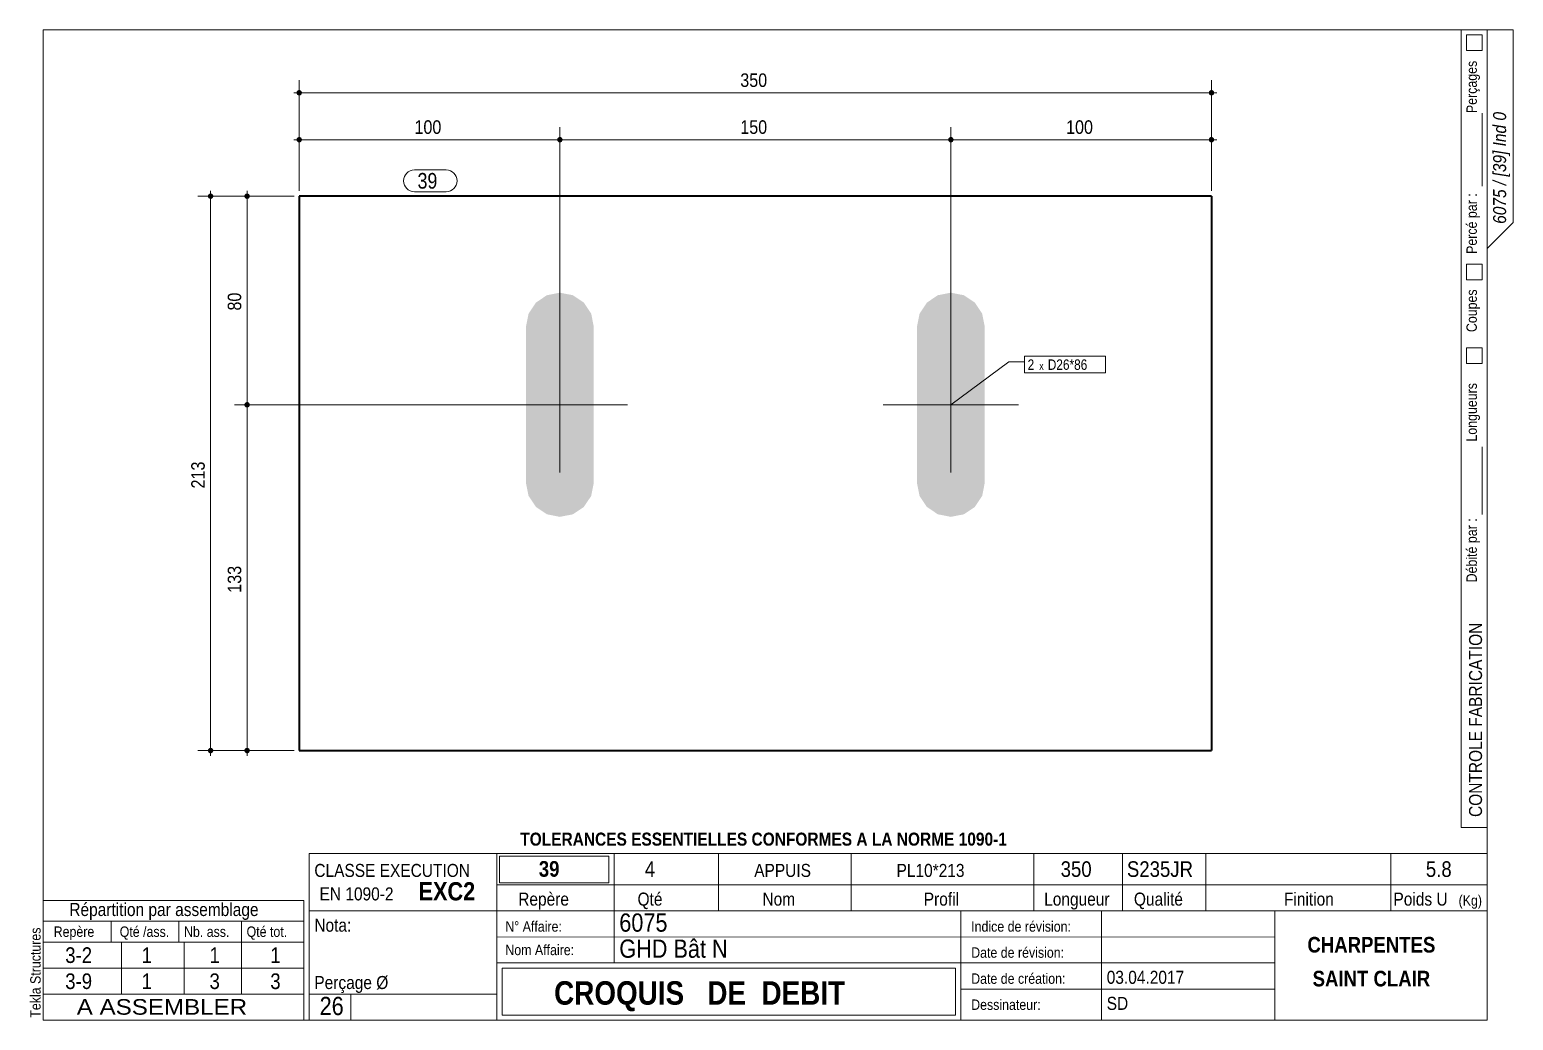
# Model space of a CAD drawing. Header units: millimetres. Extents: x 2 to 287, y 5 to 195.
import ezdxf

# ---------------------------------------------------------------- set-up
doc = ezdxf.new("R2010")
doc.units = ezdxf.units.MM
for name, color, linetype, lineweight in [('Autre type objet', 1, 'Continuous', 0), ('Boulon', 7, 'Continuous', 0), ('Cotation', 7, 'Continuous', 0), ('Désignation boulon', 3, 'Continuous', 0), ('Feuille dessin', 5, 'Continuous', 0), ('Piece', 2, 'Continuous', 0), ('Repère pièce', 3, 'Continuous', 0)]:
    doc.layers.add(name, color=color, linetype=linetype, lineweight=lineweight)
doc.styles.add('ARIAL', font='ARIAL.TTF')
doc.styles.add('ARIAL_BOLD', font='ARIALBD.TTF')
doc.styles.add('ARIAL_ITALIC', font='ARIALI.TTF')
doc.styles.add('ARIAL_NARROW', font='ARIAL.TTF')
doc.styles.add('COMIC_SANS_MS', font='COMIC.TTF')

# ---------------------------------------------------------------- blocks, each defined once
blk = doc.blocks.new('*A1')
at = {"layer": 'Boulon'}
for points in [[(106.59, 102.05), (104.1, 101.56), (101.61, 102.05), (99.51, 103.46), (98.1, 105.57), (97.6, 108.06), (97.6, 138.06), (98.1, 140.55), (99.51, 142.66), (101.61, 144.07), (104.1, 144.56), (106.59, 144.07), (108.7, 142.66), (110.11, 140.55), (110.6, 138.06), (110.6, 108.06), (110.11, 105.57), (108.7, 103.46)], [(181.59, 102.05), (179.1, 101.56), (176.61, 102.05), (174.51, 103.46), (173.1, 105.57), (172.6, 108.06), (172.6, 138.06), (173.1, 140.55), (174.51, 142.66), (176.61, 144.07), (179.1, 144.56), (181.59, 144.07), (183.7, 142.66), (185.11, 140.55), (185.6, 138.06), (185.6, 108.06), (185.11, 105.57), (183.7, 103.46)]]:
    blk.add_hatch(color=256, dxfattribs=at).paths.add_polyline_path(points, flags=17)
at = {"layer": 'Boulon', "linetype": 'Continuous', "lineweight": 0}
for p, q in [((104.1, 110.06), (104.1, 136.06)), ((179.1, 110.06), (179.1, 136.06)), ((91.1, 123.06), (117.1, 123.06)), ((166.1, 123.06), (192.1, 123.06))]:
    blk.add_line(p, q, dxfattribs=at)
blk = doc.blocks.new('*A2')
at = {"layer": 'Piece', "color": 2, "linetype": 'Continuous', "lineweight": 40}
for p, q in [((229.1, 163.062811), (54.1, 163.062811)), ((54.1, 163.062811), (54.1, 56.737189)), ((229.1, 163.062811), (229.1, 56.737189)), ((54.1, 56.737189), (229.1, 56.737189))]:
    blk.add_line(p, q, dxfattribs=at)
blk = doc.blocks.new('*A3')
at = {"layer": 'Feuille dessin', "linetype": 'Continuous', "lineweight": 0}
for p, q in [((282, 195), (5, 195)), ((5, 195), (5, 5)), ((282, 5), (282, 195)), ((5, 5), (282, 5))]:
    blk.add_line(p, q, dxfattribs=at)
at = {"layer": 'Feuille dessin', "style": 'ARIAL', "width": 0.85}
blk.add_text('Tekla Structures', height=2, rotation=90, dxfattribs=at).set_placement((4.5, 5.5))
blk = doc.blocks.new('*A4')
at = {"layer": 'Autre type objet', "linetype": 'Continuous', "lineweight": 0}
for p, q in [((56, 37), (92, 37)), ((56, 37), (56, 10)), ((92, 37), (92, 10)), ((56, 26), (92, 26)), ((56, 10), (92, 10)), ((56, 5), (56, 10)), ((64, 5), (64, 10)), ((56, 5), (64, 5))]:
    blk.add_line(p, q, dxfattribs=at)
at = {"layer": 'Autre type objet', "width": 0.85}
for s, height, style, p in [('CLASSE EXECUTION', 2.5, 'ARIAL', (57, 32.5)), ('EXC2', 3.5, 'ARIAL_BOLD', (77, 28)), ('EN 1090-2', 2.5, 'ARIAL', (58, 28)), ('Nota:', 2.5, 'ARIAL', (57, 22)), ('Perçage Ø', 2.5, 'ARIAL', (57, 11)), ('26', 3.5, 'ARIAL_NARROW', (58.014234, 6))]:
    blk.add_text(s, height=height, dxfattribs=dict(at, style=style)).set_placement(p)
blk = doc.blocks.new('*A5')
at = {"layer": 'Autre type objet', "linetype": 'Continuous', "lineweight": 0}
for p, q in [((5, 28), (55, 28)), ((5, 28), (5, 20)), ((55, 28), (55, 20)), ((5, 24), (55, 24)), ((18, 24), (18, 20)), ((31, 24), (31, 20)), ((43, 24), (43, 20)), ((5, 20), (55, 20)), ((5, 20), (5, 15)), ((20, 20), (20, 15)), ((32, 20), (32, 15)), ((43, 20), (43, 15)), ((55, 20), (55, 15)), ((5, 15), (55, 15)), ((5, 15), (5, 10)), ((20, 15), (20, 10)), ((32, 15), (32, 10)), ((43, 15), (43, 10)), ((55, 15), (55, 10)), ((5, 10), (55, 10))]:
    blk.add_line(p, q, dxfattribs=at)
at = {"layer": 'Autre type objet', "style": 'ARIAL', "width": 0.85}
for s, height, p in [('Répartition par assemblage', 2.5, (10, 25)), ('Repère', 2, (7, 21)), ('Qté /ass.', 2, (19.663086, 21)), ('Nb. ass.', 2, (32, 21)), ('Qté tot.', 2, (44, 21)), ('3-2', 3, (9.215576, 16)), ('1', 3, (23.885986, 16)), ('1', 3, (36.889404, 16)), ('1', 3, (48.551514, 16)), ('3-9', 3, (9.215576, 11)), ('1', 3, (23.885986, 11)), ('3', 3, (36.889404, 11)), ('3', 3, (48.551514, 11))]:
    blk.add_text(s, height=height, dxfattribs=at).set_placement(p)
blk = doc.blocks.new('*A6')
at = {"layer": 'Autre type objet', "linetype": 'Continuous', "lineweight": 0}
for p, q in [((277, 42), (277, 195)), ((277, 195), (287, 195)), ((278, 194), (278, 191)), ((281, 194), (278, 194)), ((281, 191), (281, 194)), ((282, 42), (282, 195)), ((287, 195), (287, 158)), ((278, 191), (281, 191)), ((281, 165), (281, 179)), ((287, 158), (282, 153)), ((278, 150), (278, 147)), ((281, 150), (278, 150)), ((281, 147), (281, 150)), ((278, 147), (281, 147)), ((278, 134), (278, 131)), ((281, 134), (278, 134)), ((281, 131), (281, 134)), ((278, 131), (281, 131)), ((281, 102), (281, 115)), ((277, 42), (282, 42))]:
    blk.add_line(p, q, dxfattribs=at)
at = {"layer": 'Autre type objet', "width": 0.85}
for s, height, style, p in [('Perçages', 2, 'ARIAL', (280, 179)), ('6075 / [39] Ind 0', 2.5, 'ARIAL_ITALIC', (285.619109, 157.760245)), ('Percé par :', 2, 'ARIAL', (280, 152)), ('Coupes', 2, 'ARIAL', (280, 137)), ('Longueurs', 2, 'ARIAL', (280, 116)), ('Débité par :', 2, 'ARIAL', (280, 89)), ('CONTROLE FABRICATION', 2.5, 'ARIAL', (281, 44))]:
    blk.add_text(s, height=height, rotation=90, dxfattribs=dict(at, style=style)).set_placement(p)
blk = doc.blocks.new('*A7')
at = {"layer": 'Autre type objet', "linetype": 'Continuous', "lineweight": 0}
for p, q in [((92, 37), (282, 37)), ((92, 37), (92, 31)), ((114.5, 31), (114.5, 37)), ((134.5, 31), (134.5, 37)), ((160, 31), (160, 37)), ((195, 31), (195, 37)), ((212, 31), (212, 37)), ((228, 31), (228, 37)), ((263.5, 31), (263.5, 37)), ((282, 31), (282, 37)), ((92.51953, 36.5), (113.5, 36.5)), ((92.51953, 31.394341), (92.51953, 36.5)), ((113.5, 36.5), (113.5, 31.394341)), ((113.5, 31.394341), (92.51953, 31.394341)), ((92, 31), (282, 31)), ((92, 31), (92, 5)), ((114.5, 16), (114.5, 31)), ((134.5, 26), (134.5, 31)), ((160, 26), (160, 31)), ((195, 26), (195, 31)), ((212, 26), (212, 31)), ((228, 26), (228, 31)), ((263.5, 26), (263.5, 31)), ((282, 5), (282, 31)), ((92, 26), (282, 26)), ((181, 26), (181, 5)), ((208, 26), (208, 5)), ((241.262466, 5), (241.262466, 26)), ((92, 21), (241.327069, 20.935451)), ((92, 16), (181, 16)), ((93, 15), (180, 15)), ((93, 6), (93, 15)), ((180, 15), (180, 6)), ((181, 16), (241.297815, 16.021151)), ((181, 11), (241.217807, 10.969512)), ((180, 6), (93, 6)), ((92, 5), (282, 5))]:
    blk.add_line(p, q, dxfattribs=at)
at = {"layer": 'Autre type objet', "width": 0.85}
for s, height, style, p in [('TOLERANCES ESSENTIELLES CONFORMES A LA NORME 1090-1', 2.5, 'ARIAL_BOLD', (96.5, 38.5)), ('39', 3, 'ARIAL_BOLD', (100.064045, 32.540141)), ('4', 3, 'ARIAL', (120.389893, 32.5)), ('APPUIS', 2.5, 'ARIAL', (141.382446, 32.5)), ('PL10*213', 2.5, 'ARIAL', (168.683716, 32.5)), ('350', 3, 'ARIAL', (200.165771, 32.5)), ('S235JR', 3, 'ARIAL', (212.880127, 32.5)), ('5.8', 3, 'ARIAL', (270.222412, 32.5)), ('Repère', 2.5, 'ARIAL', (96.112978, 27)), ('Qté', 2.5, 'ARIAL', (119, 27)), ('Nom', 2.5, 'ARIAL', (142.961426, 27)), ('Profil', 2.5, 'ARIAL', (173.903564, 27)), ('Longueur', 2.5, 'ARIAL', (197, 27)), ('Qualité', 2.5, 'ARIAL', (214.218018, 27)), ('Finition', 2.5, 'ARIAL', (243, 27)), ('Poids U', 2.5, 'ARIAL', (264, 27)), ('(Kg)', 2, 'ARIAL', (276.5, 27)), ('N° Affaire:', 2, 'ARIAL', (93.640566, 22)), ('6075', 3.5, 'ARIAL', (115.5, 22)), ('Indice de révision:', 2, 'ARIAL', (183, 22)), ('GHD Bât N', 3.5, 'ARIAL', (115.5, 17)), ('CHARPENTES', 3, 'ARIAL_BOLD', (247.5, 18)), ('Nom Affaire:', 2, 'ARIAL', (93.640566, 17.5)), ('Date de révision:', 2, 'ARIAL', (183, 17)), ('03.04.2017', 2.5, 'ARIAL', (209, 12)), ('SAINT CLAIR', 3, 'ARIAL_BOLD', (248.5, 11.5)), ('CROQUIS   DE  DEBIT', 4.5, 'ARIAL_BOLD', (103, 8)), ('Date de création:', 2, 'ARIAL', (183, 12)), ('Dessinateur:', 2, 'ARIAL', (183, 7)), ('SD', 2.5, 'ARIAL', (209, 7))]:
    blk.add_text(s, height=height, dxfattribs=dict(at, style=style)).set_placement(p)
blk = doc.blocks.new('*A8')
at = {"layer": 'Autre type objet', "linetype": 'Continuous', "lineweight": 0}
for p, q in [((5, 10), (55, 10)), ((5, 10), (5, 5)), ((55, 10), (55, 5)), ((5, 5), (55, 5))]:
    blk.add_line(p, q, dxfattribs=at)
at = {"layer": 'Autre type objet', "style": 'ARIAL', "width": 1.105}
blk.add_text('A ASSEMBLER', height=3, dxfattribs=at).set_placement((11.423651, 6.073465))
blk = doc.blocks.new('*A9')
at = {"layer": 'Cotation'}
for points in [[(54.07, 182.38), (54.05, 182.38), (54.02, 182.39), (54, 182.39), (53.97, 182.4), (53.95, 182.4), (53.92, 182.41), (53.9, 182.42), (53.88, 182.43), (53.85, 182.44), (53.83, 182.45), (53.81, 182.47), (53.79, 182.48), (53.77, 182.5), (53.75, 182.51), (53.73, 182.53), (53.71, 182.55), (53.7, 182.57), (53.68, 182.59), (53.67, 182.61), (53.65, 182.63), (53.64, 182.65), (53.63, 182.68), (53.62, 182.7), (53.61, 182.72), (53.6, 182.75), (53.6, 182.77), (53.59, 182.8), (53.59, 182.82), (53.58, 182.85), (53.58, 182.87), (53.58, 182.9), (53.58, 182.93), (53.58, 182.95), (53.59, 182.98), (53.59, 183), (53.6, 183.03), (53.6, 183.05), (53.61, 183.08), (53.62, 183.1), (53.63, 183.12), (53.64, 183.15), (53.65, 183.17), (53.67, 183.19), (53.68, 183.21), (53.7, 183.23), (53.71, 183.25), (53.73, 183.27), (53.75, 183.29), (53.77, 183.3), (53.79, 183.32), (53.81, 183.33), (53.83, 183.35), (53.85, 183.36), (53.88, 183.37), (53.9, 183.38), (53.92, 183.39), (53.95, 183.4), (53.97, 183.4), (54, 183.41), (54.02, 183.41), (54.05, 183.42), (54.07, 183.42), (54.1, 183.42), (54.13, 183.42), (54.15, 183.42), (54.18, 183.41), (54.2, 183.41), (54.23, 183.4), (54.25, 183.4), (54.28, 183.39), (54.3, 183.38), (54.32, 183.37), (54.35, 183.36), (54.37, 183.35), (54.39, 183.33), (54.41, 183.32), (54.43, 183.3), (54.45, 183.29), (54.47, 183.27), (54.49, 183.25), (54.5, 183.23), (54.52, 183.21), (54.53, 183.19), (54.55, 183.17), (54.56, 183.15), (54.57, 183.12), (54.58, 183.1), (54.59, 183.08), (54.6, 183.05), (54.6, 183.03), (54.61, 183), (54.61, 182.98), (54.62, 182.95), (54.62, 182.93), (54.62, 182.9), (54.62, 182.87), (54.62, 182.85), (54.61, 182.82), (54.61, 182.8), (54.6, 182.77), (54.6, 182.75), (54.59, 182.72), (54.58, 182.7), (54.57, 182.68), (54.56, 182.65), (54.55, 182.63), (54.53, 182.61), (54.52, 182.59), (54.5, 182.57), (54.49, 182.55), (54.47, 182.53), (54.45, 182.51), (54.43, 182.5), (54.41, 182.48), (54.39, 182.47), (54.37, 182.45), (54.35, 182.44), (54.32, 182.43), (54.3, 182.42), (54.28, 182.41), (54.25, 182.4), (54.23, 182.4), (54.2, 182.39), (54.18, 182.39), (54.15, 182.38), (54.13, 182.38), (54.1, 182.38)], [(229.07, 182.38), (229.05, 182.38), (229.02, 182.39), (229, 182.39), (228.97, 182.4), (228.95, 182.4), (228.92, 182.41), (228.9, 182.42), (228.88, 182.43), (228.85, 182.44), (228.83, 182.45), (228.81, 182.47), (228.79, 182.48), (228.77, 182.5), (228.75, 182.51), (228.73, 182.53), (228.71, 182.55), (228.7, 182.57), (228.68, 182.59), (228.67, 182.61), (228.65, 182.63), (228.64, 182.65), (228.63, 182.68), (228.62, 182.7), (228.61, 182.72), (228.6, 182.75), (228.6, 182.77), (228.59, 182.8), (228.59, 182.82), (228.58, 182.85), (228.58, 182.87), (228.58, 182.9), (228.58, 182.93), (228.58, 182.95), (228.59, 182.98), (228.59, 183), (228.6, 183.03), (228.6, 183.05), (228.61, 183.08), (228.62, 183.1), (228.63, 183.12), (228.64, 183.15), (228.65, 183.17), (228.67, 183.19), (228.68, 183.21), (228.7, 183.23), (228.71, 183.25), (228.73, 183.27), (228.75, 183.29), (228.77, 183.3), (228.79, 183.32), (228.81, 183.33), (228.83, 183.35), (228.85, 183.36), (228.88, 183.37), (228.9, 183.38), (228.92, 183.39), (228.95, 183.4), (228.97, 183.4), (229, 183.41), (229.02, 183.41), (229.05, 183.42), (229.07, 183.42), (229.1, 183.42), (229.13, 183.42), (229.15, 183.42), (229.18, 183.41), (229.2, 183.41), (229.23, 183.4), (229.25, 183.4), (229.28, 183.39), (229.3, 183.38), (229.32, 183.37), (229.35, 183.36), (229.37, 183.35), (229.39, 183.33), (229.41, 183.32), (229.43, 183.3), (229.45, 183.29), (229.47, 183.27), (229.49, 183.25), (229.5, 183.23), (229.52, 183.21), (229.53, 183.19), (229.55, 183.17), (229.56, 183.15), (229.57, 183.12), (229.58, 183.1), (229.59, 183.08), (229.6, 183.05), (229.6, 183.03), (229.61, 183), (229.61, 182.98), (229.62, 182.95), (229.62, 182.93), (229.62, 182.9), (229.62, 182.87), (229.62, 182.85), (229.61, 182.82), (229.61, 182.8), (229.6, 182.77), (229.6, 182.75), (229.59, 182.72), (229.58, 182.7), (229.57, 182.68), (229.56, 182.65), (229.55, 182.63), (229.53, 182.61), (229.52, 182.59), (229.5, 182.57), (229.49, 182.55), (229.47, 182.53), (229.45, 182.51), (229.43, 182.5), (229.41, 182.48), (229.39, 182.47), (229.37, 182.45), (229.35, 182.44), (229.32, 182.43), (229.3, 182.42), (229.28, 182.41), (229.25, 182.4), (229.23, 182.4), (229.2, 182.39), (229.18, 182.39), (229.15, 182.38), (229.13, 182.38), (229.1, 182.38)]]:
    blk.add_hatch(color=256, dxfattribs=at).paths.add_polyline_path(points, flags=17)
at = {"layer": 'Cotation', "linetype": 'Continuous', "lineweight": 0}
for p, q in [((54.1, 164.06), (54.1, 185.32)), ((229.1, 164.06), (229.1, 185.32)), ((55.14, 182.9), (53.06, 182.9)), ((54.1, 182.9), (53.06, 182.9)), ((54.1, 183.94), (54.1, 181.86)), ((54.1, 182.9), (229.1, 182.9)), ((230.14, 182.9), (228.06, 182.9)), ((229.1, 183.94), (229.1, 181.86)), ((229.1, 182.9), (230.14, 182.9))]:
    blk.add_line(p, q, dxfattribs=at)
at = {"layer": 'Cotation'}
for p in [(54.1, 182.9), (229.1, 182.9)]:
    blk.add_point(p, dxfattribs=at)
at = {"layer": 'Cotation', "style": 'ARIAL', "width": 0.85}
blk.add_text('350', height=2.6, dxfattribs=at).set_placement((138.71, 184.02))
blk = doc.blocks.new('*A10')
at = {"layer": 'Cotation'}
for points in [[(54.07, 173.38), (54.05, 173.38), (54.02, 173.39), (54, 173.39), (53.97, 173.4), (53.95, 173.4), (53.92, 173.41), (53.9, 173.42), (53.88, 173.43), (53.85, 173.44), (53.83, 173.45), (53.81, 173.47), (53.79, 173.48), (53.77, 173.5), (53.75, 173.51), (53.73, 173.53), (53.71, 173.55), (53.7, 173.57), (53.68, 173.59), (53.67, 173.61), (53.65, 173.63), (53.64, 173.65), (53.63, 173.68), (53.62, 173.7), (53.61, 173.72), (53.6, 173.75), (53.6, 173.77), (53.59, 173.8), (53.59, 173.82), (53.58, 173.85), (53.58, 173.87), (53.58, 173.9), (53.58, 173.93), (53.58, 173.95), (53.59, 173.98), (53.59, 174), (53.6, 174.03), (53.6, 174.05), (53.61, 174.08), (53.62, 174.1), (53.63, 174.12), (53.64, 174.15), (53.65, 174.17), (53.67, 174.19), (53.68, 174.21), (53.7, 174.23), (53.71, 174.25), (53.73, 174.27), (53.75, 174.29), (53.77, 174.3), (53.79, 174.32), (53.81, 174.33), (53.83, 174.35), (53.85, 174.36), (53.88, 174.37), (53.9, 174.38), (53.92, 174.39), (53.95, 174.4), (53.97, 174.4), (54, 174.41), (54.02, 174.41), (54.05, 174.42), (54.07, 174.42), (54.1, 174.42), (54.13, 174.42), (54.15, 174.42), (54.18, 174.41), (54.2, 174.41), (54.23, 174.4), (54.25, 174.4), (54.28, 174.39), (54.3, 174.38), (54.32, 174.37), (54.35, 174.36), (54.37, 174.35), (54.39, 174.33), (54.41, 174.32), (54.43, 174.3), (54.45, 174.29), (54.47, 174.27), (54.49, 174.25), (54.5, 174.23), (54.52, 174.21), (54.53, 174.19), (54.55, 174.17), (54.56, 174.15), (54.57, 174.12), (54.58, 174.1), (54.59, 174.08), (54.6, 174.05), (54.6, 174.03), (54.61, 174), (54.61, 173.98), (54.62, 173.95), (54.62, 173.93), (54.62, 173.9), (54.62, 173.87), (54.62, 173.85), (54.61, 173.82), (54.61, 173.8), (54.6, 173.77), (54.6, 173.75), (54.59, 173.72), (54.58, 173.7), (54.57, 173.68), (54.56, 173.65), (54.55, 173.63), (54.53, 173.61), (54.52, 173.59), (54.5, 173.57), (54.49, 173.55), (54.47, 173.53), (54.45, 173.51), (54.43, 173.5), (54.41, 173.48), (54.39, 173.47), (54.37, 173.45), (54.35, 173.44), (54.32, 173.43), (54.3, 173.42), (54.28, 173.41), (54.25, 173.4), (54.23, 173.4), (54.2, 173.39), (54.18, 173.39), (54.15, 173.38), (54.13, 173.38), (54.1, 173.38)], [(104.08, 173.38), (104.05, 173.38), (104.03, 173.39), (104, 173.39), (103.98, 173.4), (103.95, 173.4), (103.93, 173.41), (103.9, 173.42), (103.88, 173.43), (103.86, 173.44), (103.83, 173.45), (103.81, 173.47), (103.79, 173.48), (103.77, 173.5), (103.75, 173.51), (103.73, 173.53), (103.72, 173.55), (103.7, 173.57), (103.68, 173.59), (103.67, 173.61), (103.66, 173.63), (103.64, 173.65), (103.63, 173.68), (103.62, 173.7), (103.61, 173.72), (103.6, 173.75), (103.6, 173.77), (103.59, 173.8), (103.59, 173.82), (103.58, 173.85), (103.58, 173.87), (103.58, 173.9), (103.58, 173.93), (103.58, 173.95), (103.59, 173.98), (103.59, 174), (103.6, 174.03), (103.6, 174.05), (103.61, 174.08), (103.62, 174.1), (103.63, 174.12), (103.64, 174.15), (103.66, 174.17), (103.67, 174.19), (103.68, 174.21), (103.7, 174.23), (103.72, 174.25), (103.73, 174.27), (103.75, 174.29), (103.77, 174.3), (103.79, 174.32), (103.81, 174.33), (103.83, 174.35), (103.86, 174.36), (103.88, 174.37), (103.9, 174.38), (103.93, 174.39), (103.95, 174.4), (103.98, 174.4), (104, 174.41), (104.03, 174.41), (104.05, 174.42), (104.08, 174.42), (104.1, 174.42), (104.13, 174.42), (104.15, 174.42), (104.18, 174.41), (104.2, 174.41), (104.23, 174.4), (104.25, 174.4), (104.28, 174.39), (104.3, 174.38), (104.32, 174.37), (104.35, 174.36), (104.37, 174.35), (104.39, 174.33), (104.41, 174.32), (104.43, 174.3), (104.45, 174.29), (104.47, 174.27), (104.49, 174.25), (104.5, 174.23), (104.52, 174.21), (104.53, 174.19), (104.55, 174.17), (104.56, 174.15), (104.57, 174.12), (104.58, 174.1), (104.59, 174.08), (104.6, 174.05), (104.61, 174.03), (104.61, 174), (104.62, 173.98), (104.62, 173.95), (104.62, 173.93), (104.62, 173.9), (104.62, 173.87), (104.62, 173.85), (104.62, 173.82), (104.61, 173.8), (104.61, 173.77), (104.6, 173.75), (104.59, 173.72), (104.58, 173.7), (104.57, 173.68), (104.56, 173.65), (104.55, 173.63), (104.53, 173.61), (104.52, 173.59), (104.5, 173.57), (104.49, 173.55), (104.47, 173.53), (104.45, 173.51), (104.43, 173.5), (104.41, 173.48), (104.39, 173.47), (104.37, 173.45), (104.35, 173.44), (104.32, 173.43), (104.3, 173.42), (104.28, 173.41), (104.25, 173.4), (104.23, 173.4), (104.2, 173.39), (104.18, 173.39), (104.15, 173.38), (104.13, 173.38), (104.1, 173.38)]]:
    blk.add_hatch(color=256, dxfattribs=at).paths.add_polyline_path(points, flags=17)
at = {"layer": 'Cotation', "linetype": 'Continuous', "lineweight": 0}
for p, q in [((55.14, 173.9), (53.06, 173.9)), ((54.1, 173.9), (53.06, 173.9)), ((54.1, 164.06), (54.1, 176.32)), ((54.1, 174.94), (54.1, 172.86)), ((54.1, 173.9), (104.1, 173.9)), ((105.14, 173.9), (103.06, 173.9)), ((104.1, 124.06), (104.1, 176.32)), ((104.1, 174.94), (104.1, 172.86)), ((104.1, 173.9), (105.14, 173.9))]:
    blk.add_line(p, q, dxfattribs=at)
at = {"layer": 'Cotation'}
for p in [(54.1, 173.9), (104.1, 173.9)]:
    blk.add_point(p, dxfattribs=at)
at = {"layer": 'Cotation', "style": 'ARIAL', "width": 0.85}
blk.add_text('100', height=2.6, dxfattribs=at).set_placement((76.21, 175.02))
blk = doc.blocks.new('*A11')
at = {"layer": 'Cotation'}
for points in [[(104.08, 173.38), (104.05, 173.38), (104.03, 173.39), (104, 173.39), (103.98, 173.4), (103.95, 173.4), (103.93, 173.41), (103.9, 173.42), (103.88, 173.43), (103.86, 173.44), (103.83, 173.45), (103.81, 173.47), (103.79, 173.48), (103.77, 173.5), (103.75, 173.51), (103.73, 173.53), (103.72, 173.55), (103.7, 173.57), (103.68, 173.59), (103.67, 173.61), (103.66, 173.63), (103.64, 173.65), (103.63, 173.68), (103.62, 173.7), (103.61, 173.72), (103.6, 173.75), (103.6, 173.77), (103.59, 173.8), (103.59, 173.82), (103.58, 173.85), (103.58, 173.87), (103.58, 173.9), (103.58, 173.93), (103.58, 173.95), (103.59, 173.98), (103.59, 174), (103.6, 174.03), (103.6, 174.05), (103.61, 174.08), (103.62, 174.1), (103.63, 174.12), (103.64, 174.15), (103.66, 174.17), (103.67, 174.19), (103.68, 174.21), (103.7, 174.23), (103.72, 174.25), (103.73, 174.27), (103.75, 174.29), (103.77, 174.3), (103.79, 174.32), (103.81, 174.33), (103.83, 174.35), (103.86, 174.36), (103.88, 174.37), (103.9, 174.38), (103.93, 174.39), (103.95, 174.4), (103.98, 174.4), (104, 174.41), (104.03, 174.41), (104.05, 174.42), (104.08, 174.42), (104.1, 174.42), (104.13, 174.42), (104.15, 174.42), (104.18, 174.41), (104.2, 174.41), (104.23, 174.4), (104.25, 174.4), (104.28, 174.39), (104.3, 174.38), (104.32, 174.37), (104.35, 174.36), (104.37, 174.35), (104.39, 174.33), (104.41, 174.32), (104.43, 174.3), (104.45, 174.29), (104.47, 174.27), (104.49, 174.25), (104.5, 174.23), (104.52, 174.21), (104.53, 174.19), (104.55, 174.17), (104.56, 174.15), (104.57, 174.12), (104.58, 174.1), (104.59, 174.08), (104.6, 174.05), (104.61, 174.03), (104.61, 174), (104.62, 173.98), (104.62, 173.95), (104.62, 173.93), (104.62, 173.9), (104.62, 173.87), (104.62, 173.85), (104.62, 173.82), (104.61, 173.8), (104.61, 173.77), (104.6, 173.75), (104.59, 173.72), (104.58, 173.7), (104.57, 173.68), (104.56, 173.65), (104.55, 173.63), (104.53, 173.61), (104.52, 173.59), (104.5, 173.57), (104.49, 173.55), (104.47, 173.53), (104.45, 173.51), (104.43, 173.5), (104.41, 173.48), (104.39, 173.47), (104.37, 173.45), (104.35, 173.44), (104.32, 173.43), (104.3, 173.42), (104.28, 173.41), (104.25, 173.4), (104.23, 173.4), (104.2, 173.39), (104.18, 173.39), (104.15, 173.38), (104.13, 173.38), (104.1, 173.38)], [(179.08, 173.38), (179.05, 173.38), (179.03, 173.39), (179, 173.39), (178.98, 173.4), (178.95, 173.4), (178.93, 173.41), (178.9, 173.42), (178.88, 173.43), (178.86, 173.44), (178.83, 173.45), (178.81, 173.47), (178.79, 173.48), (178.77, 173.5), (178.75, 173.51), (178.73, 173.53), (178.72, 173.55), (178.7, 173.57), (178.68, 173.59), (178.67, 173.61), (178.66, 173.63), (178.64, 173.65), (178.63, 173.68), (178.62, 173.7), (178.61, 173.72), (178.6, 173.75), (178.6, 173.77), (178.59, 173.8), (178.59, 173.82), (178.58, 173.85), (178.58, 173.87), (178.58, 173.9), (178.58, 173.93), (178.58, 173.95), (178.59, 173.98), (178.59, 174), (178.6, 174.03), (178.6, 174.05), (178.61, 174.08), (178.62, 174.1), (178.63, 174.12), (178.64, 174.15), (178.66, 174.17), (178.67, 174.19), (178.68, 174.21), (178.7, 174.23), (178.72, 174.25), (178.73, 174.27), (178.75, 174.29), (178.77, 174.3), (178.79, 174.32), (178.81, 174.33), (178.83, 174.35), (178.86, 174.36), (178.88, 174.37), (178.9, 174.38), (178.93, 174.39), (178.95, 174.4), (178.98, 174.4), (179, 174.41), (179.03, 174.41), (179.05, 174.42), (179.08, 174.42), (179.1, 174.42), (179.13, 174.42), (179.15, 174.42), (179.18, 174.41), (179.2, 174.41), (179.23, 174.4), (179.25, 174.4), (179.28, 174.39), (179.3, 174.38), (179.32, 174.37), (179.35, 174.36), (179.37, 174.35), (179.39, 174.33), (179.41, 174.32), (179.43, 174.3), (179.45, 174.29), (179.47, 174.27), (179.49, 174.25), (179.5, 174.23), (179.52, 174.21), (179.53, 174.19), (179.55, 174.17), (179.56, 174.15), (179.57, 174.12), (179.58, 174.1), (179.59, 174.08), (179.6, 174.05), (179.61, 174.03), (179.61, 174), (179.62, 173.98), (179.62, 173.95), (179.62, 173.93), (179.62, 173.9), (179.62, 173.87), (179.62, 173.85), (179.62, 173.82), (179.61, 173.8), (179.61, 173.77), (179.6, 173.75), (179.59, 173.72), (179.58, 173.7), (179.57, 173.68), (179.56, 173.65), (179.55, 173.63), (179.53, 173.61), (179.52, 173.59), (179.5, 173.57), (179.49, 173.55), (179.47, 173.53), (179.45, 173.51), (179.43, 173.5), (179.41, 173.48), (179.39, 173.47), (179.37, 173.45), (179.35, 173.44), (179.32, 173.43), (179.3, 173.42), (179.28, 173.41), (179.25, 173.4), (179.23, 173.4), (179.2, 173.39), (179.18, 173.39), (179.15, 173.38), (179.13, 173.38), (179.1, 173.38)]]:
    blk.add_hatch(color=256, dxfattribs=at).paths.add_polyline_path(points, flags=17)
at = {"layer": 'Cotation', "linetype": 'Continuous', "lineweight": 0}
for p, q in [((105.14, 173.9), (103.06, 173.9)), ((104.1, 173.9), (103.06, 173.9)), ((104.1, 124.06), (104.1, 176.32)), ((104.1, 174.94), (104.1, 172.86)), ((104.1, 173.9), (179.1, 173.9)), ((180.14, 173.9), (178.06, 173.9)), ((179.1, 124.06), (179.1, 176.32)), ((179.1, 174.94), (179.1, 172.86)), ((179.1, 173.9), (180.14, 173.9))]:
    blk.add_line(p, q, dxfattribs=at)
at = {"layer": 'Cotation'}
for p in [(104.1, 173.9), (179.1, 173.9)]:
    blk.add_point(p, dxfattribs=at)
at = {"layer": 'Cotation', "style": 'ARIAL', "width": 0.85}
blk.add_text('150', height=2.6, dxfattribs=at).set_placement((138.71, 175.02))
blk = doc.blocks.new('*A12')
at = {"layer": 'Cotation'}
for points in [[(179.08, 173.38), (179.05, 173.38), (179.03, 173.39), (179, 173.39), (178.98, 173.4), (178.95, 173.4), (178.93, 173.41), (178.9, 173.42), (178.88, 173.43), (178.86, 173.44), (178.83, 173.45), (178.81, 173.47), (178.79, 173.48), (178.77, 173.5), (178.75, 173.51), (178.73, 173.53), (178.72, 173.55), (178.7, 173.57), (178.68, 173.59), (178.67, 173.61), (178.66, 173.63), (178.64, 173.65), (178.63, 173.68), (178.62, 173.7), (178.61, 173.72), (178.6, 173.75), (178.6, 173.77), (178.59, 173.8), (178.59, 173.82), (178.58, 173.85), (178.58, 173.87), (178.58, 173.9), (178.58, 173.93), (178.58, 173.95), (178.59, 173.98), (178.59, 174), (178.6, 174.03), (178.6, 174.05), (178.61, 174.08), (178.62, 174.1), (178.63, 174.12), (178.64, 174.15), (178.66, 174.17), (178.67, 174.19), (178.68, 174.21), (178.7, 174.23), (178.72, 174.25), (178.73, 174.27), (178.75, 174.29), (178.77, 174.3), (178.79, 174.32), (178.81, 174.33), (178.83, 174.35), (178.86, 174.36), (178.88, 174.37), (178.9, 174.38), (178.93, 174.39), (178.95, 174.4), (178.98, 174.4), (179, 174.41), (179.03, 174.41), (179.05, 174.42), (179.08, 174.42), (179.1, 174.42), (179.13, 174.42), (179.15, 174.42), (179.18, 174.41), (179.2, 174.41), (179.23, 174.4), (179.25, 174.4), (179.28, 174.39), (179.3, 174.38), (179.32, 174.37), (179.35, 174.36), (179.37, 174.35), (179.39, 174.33), (179.41, 174.32), (179.43, 174.3), (179.45, 174.29), (179.47, 174.27), (179.49, 174.25), (179.5, 174.23), (179.52, 174.21), (179.53, 174.19), (179.55, 174.17), (179.56, 174.15), (179.57, 174.12), (179.58, 174.1), (179.59, 174.08), (179.6, 174.05), (179.61, 174.03), (179.61, 174), (179.62, 173.98), (179.62, 173.95), (179.62, 173.93), (179.62, 173.9), (179.62, 173.87), (179.62, 173.85), (179.62, 173.82), (179.61, 173.8), (179.61, 173.77), (179.6, 173.75), (179.59, 173.72), (179.58, 173.7), (179.57, 173.68), (179.56, 173.65), (179.55, 173.63), (179.53, 173.61), (179.52, 173.59), (179.5, 173.57), (179.49, 173.55), (179.47, 173.53), (179.45, 173.51), (179.43, 173.5), (179.41, 173.48), (179.39, 173.47), (179.37, 173.45), (179.35, 173.44), (179.32, 173.43), (179.3, 173.42), (179.28, 173.41), (179.25, 173.4), (179.23, 173.4), (179.2, 173.39), (179.18, 173.39), (179.15, 173.38), (179.13, 173.38), (179.1, 173.38)], [(229.07, 173.38), (229.05, 173.38), (229.02, 173.39), (229, 173.39), (228.97, 173.4), (228.95, 173.4), (228.92, 173.41), (228.9, 173.42), (228.88, 173.43), (228.85, 173.44), (228.83, 173.45), (228.81, 173.47), (228.79, 173.48), (228.77, 173.5), (228.75, 173.51), (228.73, 173.53), (228.71, 173.55), (228.7, 173.57), (228.68, 173.59), (228.67, 173.61), (228.65, 173.63), (228.64, 173.65), (228.63, 173.68), (228.62, 173.7), (228.61, 173.72), (228.6, 173.75), (228.6, 173.77), (228.59, 173.8), (228.59, 173.82), (228.58, 173.85), (228.58, 173.87), (228.58, 173.9), (228.58, 173.93), (228.58, 173.95), (228.59, 173.98), (228.59, 174), (228.6, 174.03), (228.6, 174.05), (228.61, 174.08), (228.62, 174.1), (228.63, 174.12), (228.64, 174.15), (228.65, 174.17), (228.67, 174.19), (228.68, 174.21), (228.7, 174.23), (228.71, 174.25), (228.73, 174.27), (228.75, 174.29), (228.77, 174.3), (228.79, 174.32), (228.81, 174.33), (228.83, 174.35), (228.85, 174.36), (228.88, 174.37), (228.9, 174.38), (228.92, 174.39), (228.95, 174.4), (228.97, 174.4), (229, 174.41), (229.02, 174.41), (229.05, 174.42), (229.07, 174.42), (229.1, 174.42), (229.13, 174.42), (229.15, 174.42), (229.18, 174.41), (229.2, 174.41), (229.23, 174.4), (229.25, 174.4), (229.28, 174.39), (229.3, 174.38), (229.32, 174.37), (229.35, 174.36), (229.37, 174.35), (229.39, 174.33), (229.41, 174.32), (229.43, 174.3), (229.45, 174.29), (229.47, 174.27), (229.49, 174.25), (229.5, 174.23), (229.52, 174.21), (229.53, 174.19), (229.55, 174.17), (229.56, 174.15), (229.57, 174.12), (229.58, 174.1), (229.59, 174.08), (229.6, 174.05), (229.6, 174.03), (229.61, 174), (229.61, 173.98), (229.62, 173.95), (229.62, 173.93), (229.62, 173.9), (229.62, 173.87), (229.62, 173.85), (229.61, 173.82), (229.61, 173.8), (229.6, 173.77), (229.6, 173.75), (229.59, 173.72), (229.58, 173.7), (229.57, 173.68), (229.56, 173.65), (229.55, 173.63), (229.53, 173.61), (229.52, 173.59), (229.5, 173.57), (229.49, 173.55), (229.47, 173.53), (229.45, 173.51), (229.43, 173.5), (229.41, 173.48), (229.39, 173.47), (229.37, 173.45), (229.35, 173.44), (229.32, 173.43), (229.3, 173.42), (229.28, 173.41), (229.25, 173.4), (229.23, 173.4), (229.2, 173.39), (229.18, 173.39), (229.15, 173.38), (229.13, 173.38), (229.1, 173.38)]]:
    blk.add_hatch(color=256, dxfattribs=at).paths.add_polyline_path(points, flags=17)
at = {"layer": 'Cotation', "linetype": 'Continuous', "lineweight": 0}
for p, q in [((180.14, 173.9), (178.06, 173.9)), ((179.1, 173.9), (178.06, 173.9)), ((179.1, 124.06), (179.1, 176.32)), ((179.1, 174.94), (179.1, 172.86)), ((179.1, 173.9), (229.1, 173.9)), ((230.14, 173.9), (228.06, 173.9)), ((229.1, 164.06), (229.1, 176.32)), ((229.1, 174.94), (229.1, 172.86)), ((229.1, 173.9), (230.14, 173.9))]:
    blk.add_line(p, q, dxfattribs=at)
at = {"layer": 'Cotation'}
for p in [(179.1, 173.9), (229.1, 173.9)]:
    blk.add_point(p, dxfattribs=at)
at = {"layer": 'Cotation', "style": 'ARIAL', "width": 0.85}
blk.add_text('100', height=2.6, dxfattribs=at).set_placement((201.21, 175.02))
blk = doc.blocks.new('*A13')
at = {"layer": 'Cotation'}
for points in [[(37.07, 162.54), (37.05, 162.55), (37.02, 162.55), (37, 162.55), (36.97, 162.56), (36.95, 162.57), (36.92, 162.57), (36.9, 162.58), (36.88, 162.59), (36.85, 162.6), (36.83, 162.62), (36.81, 162.63), (36.79, 162.65), (36.77, 162.66), (36.75, 162.68), (36.73, 162.7), (36.71, 162.71), (36.7, 162.73), (36.68, 162.75), (36.67, 162.77), (36.65, 162.8), (36.64, 162.82), (36.63, 162.84), (36.62, 162.86), (36.61, 162.89), (36.6, 162.91), (36.6, 162.94), (36.59, 162.96), (36.59, 162.99), (36.58, 163.01), (36.58, 163.04), (36.58, 163.06), (36.58, 163.09), (36.58, 163.11), (36.59, 163.14), (36.59, 163.16), (36.6, 163.19), (36.6, 163.21), (36.61, 163.24), (36.62, 163.26), (36.63, 163.29), (36.64, 163.31), (36.65, 163.33), (36.67, 163.35), (36.68, 163.37), (36.7, 163.39), (36.71, 163.41), (36.73, 163.43), (36.75, 163.45), (36.77, 163.46), (36.79, 163.48), (36.81, 163.5), (36.83, 163.51), (36.85, 163.52), (36.88, 163.53), (36.9, 163.54), (36.92, 163.55), (36.95, 163.56), (36.97, 163.57), (37, 163.57), (37.02, 163.58), (37.05, 163.58), (37.07, 163.58), (37.1, 163.58), (37.13, 163.58), (37.15, 163.58), (37.18, 163.58), (37.2, 163.57), (37.23, 163.57), (37.25, 163.56), (37.28, 163.55), (37.3, 163.54), (37.32, 163.53), (37.35, 163.52), (37.37, 163.51), (37.39, 163.5), (37.41, 163.48), (37.43, 163.46), (37.45, 163.45), (37.47, 163.43), (37.49, 163.41), (37.5, 163.39), (37.52, 163.37), (37.53, 163.35), (37.55, 163.33), (37.56, 163.31), (37.57, 163.29), (37.58, 163.26), (37.59, 163.24), (37.6, 163.21), (37.6, 163.19), (37.61, 163.16), (37.61, 163.14), (37.62, 163.11), (37.62, 163.09), (37.62, 163.06), (37.62, 163.04), (37.62, 163.01), (37.61, 162.99), (37.61, 162.96), (37.6, 162.94), (37.6, 162.91), (37.59, 162.89), (37.58, 162.86), (37.57, 162.84), (37.56, 162.82), (37.55, 162.8), (37.53, 162.77), (37.52, 162.75), (37.5, 162.73), (37.49, 162.71), (37.47, 162.7), (37.45, 162.68), (37.43, 162.66), (37.41, 162.65), (37.39, 162.63), (37.37, 162.62), (37.35, 162.6), (37.32, 162.59), (37.3, 162.58), (37.28, 162.57), (37.25, 162.57), (37.23, 162.56), (37.2, 162.55), (37.18, 162.55), (37.15, 162.55), (37.13, 162.54), (37.1, 162.54)], [(37.07, 56.22), (37.05, 56.22), (37.02, 56.22), (37, 56.23), (36.97, 56.23), (36.95, 56.24), (36.92, 56.25), (36.9, 56.26), (36.88, 56.27), (36.85, 56.28), (36.83, 56.29), (36.81, 56.3), (36.79, 56.32), (36.77, 56.34), (36.75, 56.35), (36.73, 56.37), (36.71, 56.39), (36.7, 56.41), (36.68, 56.43), (36.67, 56.45), (36.65, 56.47), (36.64, 56.49), (36.63, 56.51), (36.62, 56.54), (36.61, 56.56), (36.6, 56.59), (36.6, 56.61), (36.59, 56.64), (36.59, 56.66), (36.58, 56.69), (36.58, 56.71), (36.58, 56.74), (36.58, 56.76), (36.58, 56.79), (36.59, 56.81), (36.59, 56.84), (36.6, 56.86), (36.6, 56.89), (36.61, 56.91), (36.62, 56.94), (36.63, 56.96), (36.64, 56.98), (36.65, 57), (36.67, 57.03), (36.68, 57.05), (36.7, 57.07), (36.71, 57.09), (36.73, 57.1), (36.75, 57.12), (36.77, 57.14), (36.79, 57.15), (36.81, 57.17), (36.83, 57.18), (36.85, 57.2), (36.88, 57.21), (36.9, 57.22), (36.92, 57.23), (36.95, 57.23), (36.97, 57.24), (37, 57.25), (37.02, 57.25), (37.05, 57.25), (37.07, 57.26), (37.1, 57.26), (37.13, 57.26), (37.15, 57.25), (37.18, 57.25), (37.2, 57.25), (37.23, 57.24), (37.25, 57.23), (37.28, 57.23), (37.3, 57.22), (37.32, 57.21), (37.35, 57.2), (37.37, 57.18), (37.39, 57.17), (37.41, 57.15), (37.43, 57.14), (37.45, 57.12), (37.47, 57.1), (37.49, 57.09), (37.5, 57.07), (37.52, 57.05), (37.53, 57.03), (37.55, 57), (37.56, 56.98), (37.57, 56.96), (37.58, 56.94), (37.59, 56.91), (37.6, 56.89), (37.6, 56.86), (37.61, 56.84), (37.61, 56.81), (37.62, 56.79), (37.62, 56.76), (37.62, 56.74), (37.62, 56.71), (37.62, 56.69), (37.61, 56.66), (37.61, 56.64), (37.6, 56.61), (37.6, 56.59), (37.59, 56.56), (37.58, 56.54), (37.57, 56.51), (37.56, 56.49), (37.55, 56.47), (37.53, 56.45), (37.52, 56.43), (37.5, 56.41), (37.49, 56.39), (37.47, 56.37), (37.45, 56.35), (37.43, 56.34), (37.41, 56.32), (37.39, 56.3), (37.37, 56.29), (37.35, 56.28), (37.32, 56.27), (37.3, 56.26), (37.28, 56.25), (37.25, 56.24), (37.23, 56.23), (37.2, 56.23), (37.18, 56.22), (37.15, 56.22), (37.13, 56.22), (37.1, 56.22)]]:
    blk.add_hatch(color=256, dxfattribs=at).paths.add_polyline_path(points, flags=17)
at = {"layer": 'Cotation', "linetype": 'Continuous', "lineweight": 0}
for p, q in [((53.1, 163.06), (34.68, 163.06)), ((36.06, 163.06), (38.14, 163.06)), ((37.1, 164.1), (37.1, 162.02)), ((37.1, 163.06), (37.1, 164.1)), ((37.1, 56.74), (37.1, 163.06)), ((37.1, 57.78), (37.1, 55.7)), ((53.1, 56.74), (34.68, 56.74)), ((36.06, 56.74), (38.14, 56.74)), ((37.1, 56.74), (37.1, 55.7))]:
    blk.add_line(p, q, dxfattribs=at)
at = {"layer": 'Cotation'}
for p in [(37.1, 163.06), (37.1, 56.74)]:
    blk.add_point(p, dxfattribs=at)
at = {"layer": 'Cotation', "style": 'ARIAL', "width": 0.85}
blk.add_text('213', height=2.6, rotation=90.0002, dxfattribs=at).set_placement((35.98, 107.01))
blk = doc.blocks.new('*A14')
at = {"layer": 'Cotation'}
for points in [[(44.07, 122.54), (44.05, 122.54), (44.02, 122.54), (44, 122.55), (43.97, 122.55), (43.95, 122.56), (43.92, 122.57), (43.9, 122.58), (43.88, 122.59), (43.85, 122.6), (43.83, 122.61), (43.81, 122.63), (43.79, 122.64), (43.77, 122.66), (43.75, 122.67), (43.73, 122.69), (43.71, 122.71), (43.7, 122.73), (43.68, 122.75), (43.67, 122.77), (43.65, 122.79), (43.64, 122.81), (43.63, 122.84), (43.62, 122.86), (43.61, 122.88), (43.6, 122.91), (43.6, 122.93), (43.59, 122.96), (43.59, 122.98), (43.58, 123.01), (43.58, 123.03), (43.58, 123.06), (43.58, 123.08), (43.58, 123.11), (43.59, 123.14), (43.59, 123.16), (43.6, 123.19), (43.6, 123.21), (43.61, 123.23), (43.62, 123.26), (43.63, 123.28), (43.64, 123.3), (43.65, 123.33), (43.67, 123.35), (43.68, 123.37), (43.7, 123.39), (43.71, 123.41), (43.73, 123.43), (43.75, 123.44), (43.77, 123.46), (43.79, 123.48), (43.81, 123.49), (43.83, 123.51), (43.85, 123.52), (43.88, 123.53), (43.9, 123.54), (43.92, 123.55), (43.95, 123.56), (43.97, 123.56), (44, 123.57), (44.02, 123.57), (44.05, 123.58), (44.07, 123.58), (44.1, 123.58), (44.13, 123.58), (44.15, 123.58), (44.18, 123.57), (44.2, 123.57), (44.23, 123.56), (44.25, 123.56), (44.28, 123.55), (44.3, 123.54), (44.32, 123.53), (44.35, 123.52), (44.37, 123.51), (44.39, 123.49), (44.41, 123.48), (44.43, 123.46), (44.45, 123.44), (44.47, 123.43), (44.49, 123.41), (44.5, 123.39), (44.52, 123.37), (44.53, 123.35), (44.55, 123.33), (44.56, 123.3), (44.57, 123.28), (44.58, 123.26), (44.59, 123.23), (44.6, 123.21), (44.6, 123.19), (44.61, 123.16), (44.61, 123.14), (44.62, 123.11), (44.62, 123.08), (44.62, 123.06), (44.62, 123.03), (44.62, 123.01), (44.61, 122.98), (44.61, 122.96), (44.6, 122.93), (44.6, 122.91), (44.59, 122.88), (44.58, 122.86), (44.57, 122.84), (44.56, 122.81), (44.55, 122.79), (44.53, 122.77), (44.52, 122.75), (44.5, 122.73), (44.49, 122.71), (44.47, 122.69), (44.45, 122.67), (44.43, 122.66), (44.41, 122.64), (44.39, 122.63), (44.37, 122.61), (44.35, 122.6), (44.32, 122.59), (44.3, 122.58), (44.28, 122.57), (44.25, 122.56), (44.23, 122.55), (44.2, 122.55), (44.18, 122.54), (44.15, 122.54), (44.13, 122.54), (44.1, 122.54)], [(44.07, 56.22), (44.05, 56.22), (44.02, 56.22), (44, 56.23), (43.97, 56.23), (43.95, 56.24), (43.92, 56.25), (43.9, 56.26), (43.88, 56.27), (43.85, 56.28), (43.83, 56.29), (43.81, 56.3), (43.79, 56.32), (43.77, 56.34), (43.75, 56.35), (43.73, 56.37), (43.71, 56.39), (43.7, 56.41), (43.68, 56.43), (43.67, 56.45), (43.65, 56.47), (43.64, 56.49), (43.63, 56.51), (43.62, 56.54), (43.61, 56.56), (43.6, 56.59), (43.6, 56.61), (43.59, 56.64), (43.59, 56.66), (43.58, 56.69), (43.58, 56.71), (43.58, 56.74), (43.58, 56.76), (43.58, 56.79), (43.59, 56.81), (43.59, 56.84), (43.6, 56.86), (43.6, 56.89), (43.61, 56.91), (43.62, 56.94), (43.63, 56.96), (43.64, 56.98), (43.65, 57), (43.67, 57.03), (43.68, 57.05), (43.7, 57.07), (43.71, 57.09), (43.73, 57.1), (43.75, 57.12), (43.77, 57.14), (43.79, 57.15), (43.81, 57.17), (43.83, 57.18), (43.85, 57.2), (43.88, 57.21), (43.9, 57.22), (43.92, 57.23), (43.95, 57.23), (43.97, 57.24), (44, 57.25), (44.02, 57.25), (44.05, 57.25), (44.07, 57.26), (44.1, 57.26), (44.13, 57.26), (44.15, 57.25), (44.18, 57.25), (44.2, 57.25), (44.23, 57.24), (44.25, 57.23), (44.28, 57.23), (44.3, 57.22), (44.32, 57.21), (44.35, 57.2), (44.37, 57.18), (44.39, 57.17), (44.41, 57.15), (44.43, 57.14), (44.45, 57.12), (44.47, 57.1), (44.49, 57.09), (44.5, 57.07), (44.52, 57.05), (44.53, 57.03), (44.55, 57), (44.56, 56.98), (44.57, 56.96), (44.58, 56.94), (44.59, 56.91), (44.6, 56.89), (44.6, 56.86), (44.61, 56.84), (44.61, 56.81), (44.62, 56.79), (44.62, 56.76), (44.62, 56.74), (44.62, 56.71), (44.62, 56.69), (44.61, 56.66), (44.61, 56.64), (44.6, 56.61), (44.6, 56.59), (44.59, 56.56), (44.58, 56.54), (44.57, 56.51), (44.56, 56.49), (44.55, 56.47), (44.53, 56.45), (44.52, 56.43), (44.5, 56.41), (44.49, 56.39), (44.47, 56.37), (44.45, 56.35), (44.43, 56.34), (44.41, 56.32), (44.39, 56.3), (44.37, 56.29), (44.35, 56.28), (44.32, 56.27), (44.3, 56.26), (44.28, 56.25), (44.25, 56.24), (44.23, 56.23), (44.2, 56.23), (44.18, 56.22), (44.15, 56.22), (44.13, 56.22), (44.1, 56.22)]]:
    blk.add_hatch(color=256, dxfattribs=at).paths.add_polyline_path(points, flags=17)
at = {"layer": 'Cotation', "linetype": 'Continuous', "lineweight": 0}
for p, q in [((103.1, 123.06), (41.68, 123.06)), ((43.06, 123.06), (45.14, 123.06)), ((44.1, 124.1), (44.1, 122.02)), ((44.1, 123.06), (44.1, 124.1)), ((44.1, 56.74), (44.1, 123.06)), ((44.1, 57.78), (44.1, 55.7)), ((53.1, 56.74), (41.68, 56.74)), ((43.06, 56.74), (45.14, 56.74)), ((44.1, 56.74), (44.1, 55.7))]:
    blk.add_line(p, q, dxfattribs=at)
at = {"layer": 'Cotation'}
for p in [(44.1, 123.06), (44.1, 56.74)]:
    blk.add_point(p, dxfattribs=at)
at = {"layer": 'Cotation', "style": 'ARIAL', "width": 0.85}
blk.add_text('133', height=2.6, rotation=90.0002, dxfattribs=at).set_placement((42.98, 87.01))
blk = doc.blocks.new('*A15')
at = {"layer": 'Cotation'}
for points in [[(44.07, 162.54), (44.05, 162.55), (44.02, 162.55), (44, 162.55), (43.97, 162.56), (43.95, 162.57), (43.92, 162.57), (43.9, 162.58), (43.88, 162.59), (43.85, 162.6), (43.83, 162.62), (43.81, 162.63), (43.79, 162.65), (43.77, 162.66), (43.75, 162.68), (43.73, 162.7), (43.71, 162.71), (43.7, 162.73), (43.68, 162.75), (43.67, 162.77), (43.65, 162.8), (43.64, 162.82), (43.63, 162.84), (43.62, 162.86), (43.61, 162.89), (43.6, 162.91), (43.6, 162.94), (43.59, 162.96), (43.59, 162.99), (43.58, 163.01), (43.58, 163.04), (43.58, 163.06), (43.58, 163.09), (43.58, 163.11), (43.59, 163.14), (43.59, 163.16), (43.6, 163.19), (43.6, 163.21), (43.61, 163.24), (43.62, 163.26), (43.63, 163.29), (43.64, 163.31), (43.65, 163.33), (43.67, 163.35), (43.68, 163.37), (43.7, 163.39), (43.71, 163.41), (43.73, 163.43), (43.75, 163.45), (43.77, 163.46), (43.79, 163.48), (43.81, 163.5), (43.83, 163.51), (43.85, 163.52), (43.88, 163.53), (43.9, 163.54), (43.92, 163.55), (43.95, 163.56), (43.97, 163.57), (44, 163.57), (44.02, 163.58), (44.05, 163.58), (44.07, 163.58), (44.1, 163.58), (44.13, 163.58), (44.15, 163.58), (44.18, 163.58), (44.2, 163.57), (44.23, 163.57), (44.25, 163.56), (44.28, 163.55), (44.3, 163.54), (44.32, 163.53), (44.35, 163.52), (44.37, 163.51), (44.39, 163.5), (44.41, 163.48), (44.43, 163.46), (44.45, 163.45), (44.47, 163.43), (44.49, 163.41), (44.5, 163.39), (44.52, 163.37), (44.53, 163.35), (44.55, 163.33), (44.56, 163.31), (44.57, 163.29), (44.58, 163.26), (44.59, 163.24), (44.6, 163.21), (44.6, 163.19), (44.61, 163.16), (44.61, 163.14), (44.62, 163.11), (44.62, 163.09), (44.62, 163.06), (44.62, 163.04), (44.62, 163.01), (44.61, 162.99), (44.61, 162.96), (44.6, 162.94), (44.6, 162.91), (44.59, 162.89), (44.58, 162.86), (44.57, 162.84), (44.56, 162.82), (44.55, 162.8), (44.53, 162.77), (44.52, 162.75), (44.5, 162.73), (44.49, 162.71), (44.47, 162.7), (44.45, 162.68), (44.43, 162.66), (44.41, 162.65), (44.39, 162.63), (44.37, 162.62), (44.35, 162.6), (44.32, 162.59), (44.3, 162.58), (44.28, 162.57), (44.25, 162.57), (44.23, 162.56), (44.2, 162.55), (44.18, 162.55), (44.15, 162.55), (44.13, 162.54), (44.1, 162.54)], [(44.07, 122.54), (44.05, 122.54), (44.02, 122.54), (44, 122.55), (43.97, 122.55), (43.95, 122.56), (43.92, 122.57), (43.9, 122.58), (43.88, 122.59), (43.85, 122.6), (43.83, 122.61), (43.81, 122.63), (43.79, 122.64), (43.77, 122.66), (43.75, 122.67), (43.73, 122.69), (43.71, 122.71), (43.7, 122.73), (43.68, 122.75), (43.67, 122.77), (43.65, 122.79), (43.64, 122.81), (43.63, 122.84), (43.62, 122.86), (43.61, 122.88), (43.6, 122.91), (43.6, 122.93), (43.59, 122.96), (43.59, 122.98), (43.58, 123.01), (43.58, 123.03), (43.58, 123.06), (43.58, 123.08), (43.58, 123.11), (43.59, 123.14), (43.59, 123.16), (43.6, 123.19), (43.6, 123.21), (43.61, 123.23), (43.62, 123.26), (43.63, 123.28), (43.64, 123.3), (43.65, 123.33), (43.67, 123.35), (43.68, 123.37), (43.7, 123.39), (43.71, 123.41), (43.73, 123.43), (43.75, 123.44), (43.77, 123.46), (43.79, 123.48), (43.81, 123.49), (43.83, 123.51), (43.85, 123.52), (43.88, 123.53), (43.9, 123.54), (43.92, 123.55), (43.95, 123.56), (43.97, 123.56), (44, 123.57), (44.02, 123.57), (44.05, 123.58), (44.07, 123.58), (44.1, 123.58), (44.13, 123.58), (44.15, 123.58), (44.18, 123.57), (44.2, 123.57), (44.23, 123.56), (44.25, 123.56), (44.28, 123.55), (44.3, 123.54), (44.32, 123.53), (44.35, 123.52), (44.37, 123.51), (44.39, 123.49), (44.41, 123.48), (44.43, 123.46), (44.45, 123.44), (44.47, 123.43), (44.49, 123.41), (44.5, 123.39), (44.52, 123.37), (44.53, 123.35), (44.55, 123.33), (44.56, 123.3), (44.57, 123.28), (44.58, 123.26), (44.59, 123.23), (44.6, 123.21), (44.6, 123.19), (44.61, 123.16), (44.61, 123.14), (44.62, 123.11), (44.62, 123.08), (44.62, 123.06), (44.62, 123.03), (44.62, 123.01), (44.61, 122.98), (44.61, 122.96), (44.6, 122.93), (44.6, 122.91), (44.59, 122.88), (44.58, 122.86), (44.57, 122.84), (44.56, 122.81), (44.55, 122.79), (44.53, 122.77), (44.52, 122.75), (44.5, 122.73), (44.49, 122.71), (44.47, 122.69), (44.45, 122.67), (44.43, 122.66), (44.41, 122.64), (44.39, 122.63), (44.37, 122.61), (44.35, 122.6), (44.32, 122.59), (44.3, 122.58), (44.28, 122.57), (44.25, 122.56), (44.23, 122.55), (44.2, 122.55), (44.18, 122.54), (44.15, 122.54), (44.13, 122.54), (44.1, 122.54)]]:
    blk.add_hatch(color=256, dxfattribs=at).paths.add_polyline_path(points, flags=17)
at = {"layer": 'Cotation', "linetype": 'Continuous', "lineweight": 0}
for p, q in [((53.1, 163.06), (41.68, 163.06)), ((43.06, 163.06), (45.14, 163.06)), ((44.1, 164.1), (44.1, 162.02)), ((44.1, 163.06), (44.1, 164.1)), ((44.1, 123.06), (44.1, 163.06)), ((103.1, 123.06), (41.68, 123.06)), ((43.06, 123.06), (45.14, 123.06)), ((44.1, 124.1), (44.1, 122.02)), ((44.1, 123.06), (44.1, 122.02))]:
    blk.add_line(p, q, dxfattribs=at)
at = {"layer": 'Cotation'}
for p in [(44.1, 163.06), (44.1, 123.06)]:
    blk.add_point(p, dxfattribs=at)
at = {"layer": 'Cotation', "style": 'ARIAL', "width": 0.85}
blk.add_text('80', height=2.6, rotation=90.0002, dxfattribs=at).set_placement((42.98, 141.13))
blk = doc.blocks.new('*A16')
at = {"layer": 'Désignation boulon', "linetype": 'Continuous', "lineweight": 0}
for p, q in [((179.101972, 123.059917), (190.232809, 131.289354)), ((190.232809, 131.289354), (193.232809, 131.289354)), ((193.232809, 132.356021), (208.741013, 132.356021)), ((193.232809, 129.156021), (193.232809, 132.356021)), ((208.741013, 129.156021), (208.741013, 132.356021)), ((193.232809, 129.156021), (208.741013, 129.156021))]:
    blk.add_line(p, q, dxfattribs=at)
at = {"layer": 'Désignation boulon', "style": 'COMIC_SANS_MS', "width": 0.85}
for s, height, p in [('2', 2, (193.832809, 129.756021)), ('D26*86', 2, (197.691403, 129.756021)), ('x', 1.5, (196.060739, 129.756021))]:
    blk.add_text(s, height=height, dxfattribs=at).set_placement(p)
blk = doc.blocks.new('*A17')
at = {"layer": 'Repère pièce', "linetype": 'Continuous', "lineweight": 0}
for p, q in [((76.2, 168.112811), (82.283789, 168.112811)), ((82.283789, 163.912811), (76.2, 163.912811))]:
    blk.add_line(p, q, dxfattribs=at)
for centre, start, end in [((76.2, 166.012811), 90, 270), ((82.283789, 166.012811), 270, 90)]:
    blk.add_arc(centre, 2.1, start, end, dxfattribs=at)
at = {"layer": 'Repère pièce', "style": 'COMIC_SANS_MS', "width": 0.85}
blk.add_text('39', height=3, dxfattribs=at).set_placement((76.8, 164.512811))

msp = doc.modelspace()

# ---------------------------------------------------------------- block references
at = {"lineweight": 0}
for name in ['*A3', '*A6', '*A9', '*A10', '*A11', '*A12', '*A17', '*A13', '*A15', '*A2', '*A1', '*A16', '*A14', '*A7', '*A4', '*A5', '*A8']:
    msp.add_blockref(name, (0, 0), dxfattribs=at)

doc.saveas('drawing.dxf')
